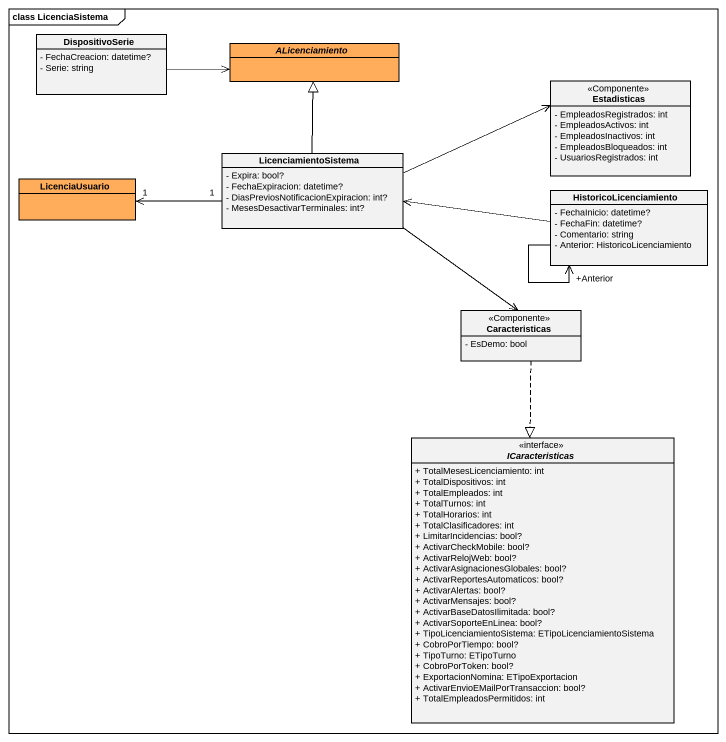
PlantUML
@startuml
mainframe class LicenciaSistema
hide circle
hide empty members
skinparam classAttributeIconSize 0
class DispositivoSerie {
  - FechaCreacion: datetime?
  - Serie: string
}
abstract class ALicenciamiento #FFAD5B
class Estadisticas <<Componente>> {
  - EmpleadosRegistrados: int
  - EmpleadosActivos: int
  - EmpleadosInactivos: int
  - EmpleadosBloqueados: int
  - UsuariosRegistrados: int
}
class LicenciamientoSistema {
  - Expira: bool?
  - FechaExpiracion: datetime?
  - DiasPreviosNotificacionExpiracion: int?
  - MesesDesactivarTerminales: int?
}
class LicenciaUsuario #FFAD5B
class HistoricoLicenciamiento {
  - FechaInicio: datetime?
  - FechaFin: datetime?
  - Comentario: string
  - Anterior: HistoricoLicenciamiento
}
class Caracteristicas <<Componente>> {
  - EsDemo: bool
}
interface ICaracteristicas {
  + TotalMesesLicenciamiento: int
  + TotalDispositivos: int
  + TotalEmpleados: int
  + TotalTurnos: int
  + TotalHorarios: int
  + TotalClasificadores: int
  + LimitarIncidencias: bool?
  + ActivarCheckMobile: bool?
  + ActivarRelojWeb: bool?
  + ActivarAsignacionesGlobales: bool?
  + ActivarReportesAutomaticos: bool?
  + ActivarAlertas: bool?
  + ActivarMensajes: bool?
  + ActivarBaseDatosIlimitada: bool?
  + ActivarSoporteEnLinea: bool?
  + TipoLicenciamientoSistema: ETipoLicenciamientoSistema
  + CobroPorTiempo: bool?
  + TipoTurno: ETipoTurno
  + CobroPorToken: bool?
  + ExportacionNomina: ETipoExportacion
  + ActivarEnvioEMailPorTransaccion: bool?
  + TotalEmpleadosPermitidos: int
}
DispositivoSerie -right-> ALicenciamiento
LicenciamientoSistema -up-|> ALicenciamiento
LicenciamientoSistema -right-> Estadisticas
LicenciamientoSistema "1" -left-> "1" LicenciaUsuario
LicenciamientoSistema --> Caracteristicas
HistoricoLicenciamiento -left-> LicenciamientoSistema
HistoricoLicenciamiento --> "+Anterior" HistoricoLicenciamiento
Caracteristicas ..|> ICaracteristicas
@enduml
